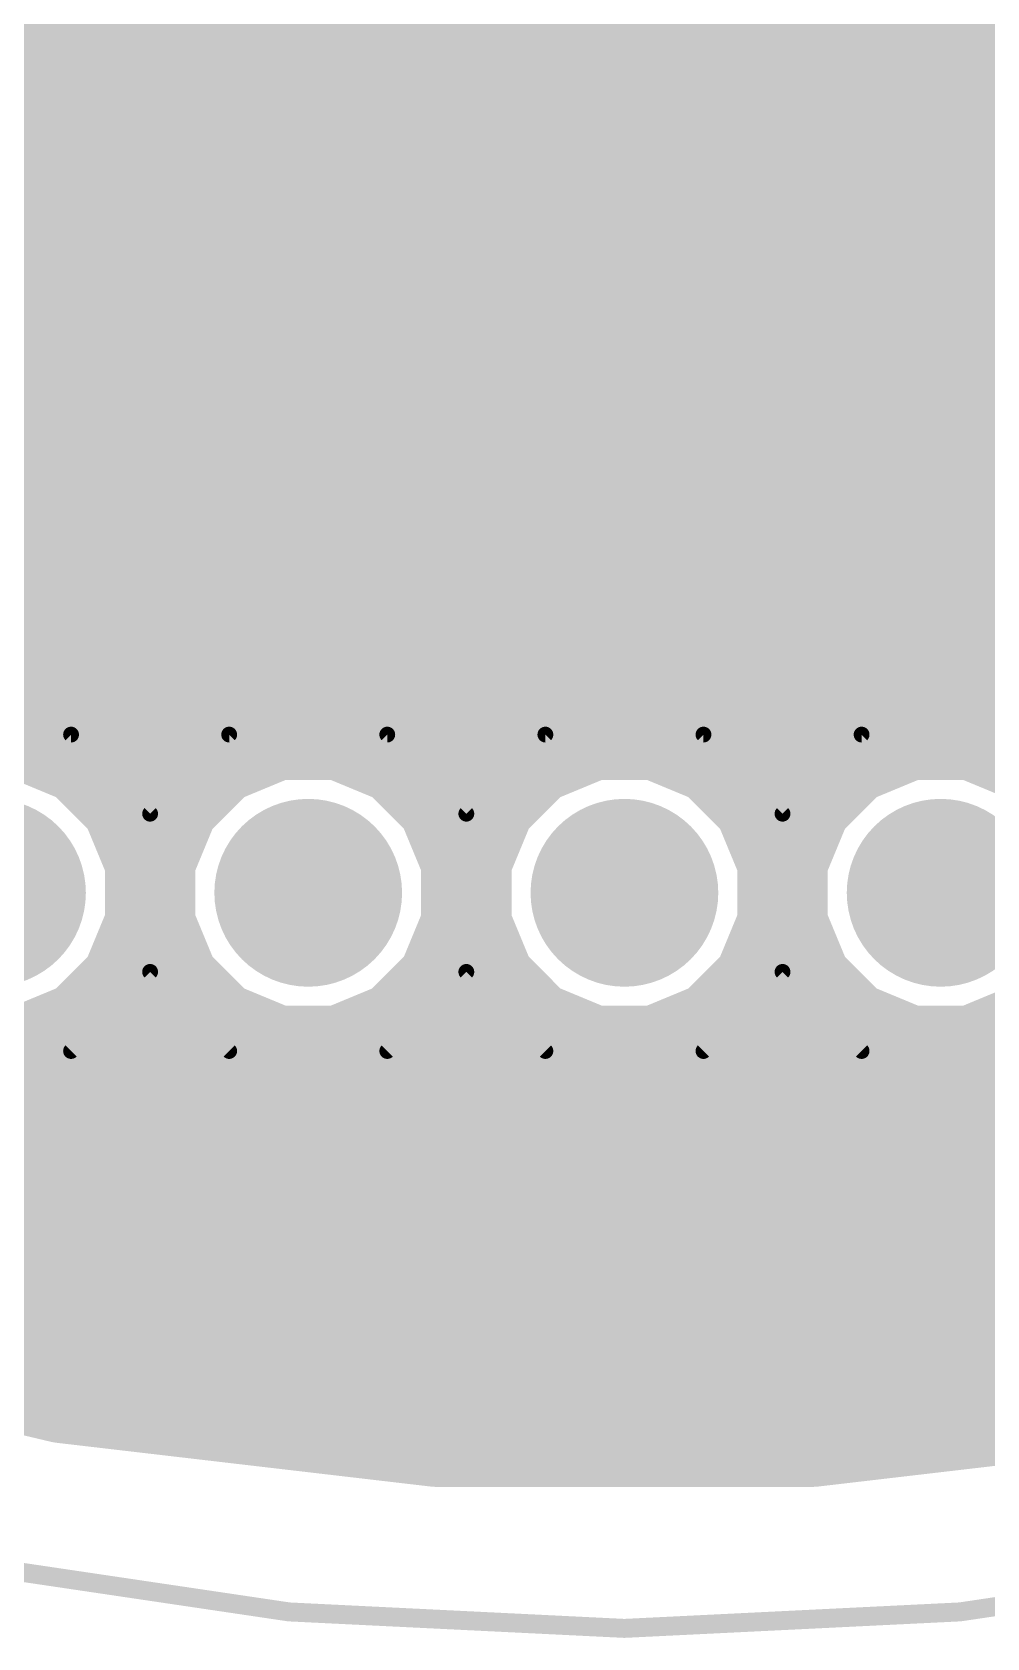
# Model space of a CAD drawing. Extents: x 30.8 to 86, y 18.1 to 73.3.
# Drawn here: x 53.66 to 61.33, y 18.15 to 31.04 of the extents above; entities that cross this region are included whole.
import ezdxf

# ---------------------------------------------------------------- set-up
doc = ezdxf.new("R2010")
doc.units = 0
for name, color, linetype in [('16', 132, 'CONTINUOUS'), ('17', 110, 'CONTINUOUS'), ('20', 31, 'CONTINUOUS'), ('21', 253, 'CONTINUOUS')]:
    doc.layers.add(name, color=color, linetype=linetype)

# ---------------------------------------------------------------- blocks, each defined once
blk = doc.blocks.new('ROUNDP')
at = {"const_width": 0.5}
blk.add_lwpolyline([(0, -0.25, 1), (0, 0.25, 1), (0, -0.25)], format="xyb", dxfattribs=at)

msp = doc.modelspace()

# ---------------------------------------------------------------- linework, layer by layer
at = {"layer": '16', "const_width": 0.6096}
for points in [[(53.1074, 31.0896), (66.2726, 31.0896)], [(50.196, 30.48), (79.556, 30.48)], [(53.1074, 29.8704), (66.2726, 29.8704)], [(53.2812, 29.2608), (66.0988, 29.2608)], [(53.1495, 28.6512), (66.2305, 28.6512)], [(52.4143, 28.0416), (66.9657, 28.0416)], [(53.0209, 27.432), (66.3591, 27.432)], [(53.2812, 26.8224), (66.0988, 26.8224)], [(53.1916, 26.2128), (66.1884, 26.2128)], [(52.6595, 25.6032), (66.7205, 25.6032)], [(53.5809, 25.3412), (53.0991, 25.3412)], [(54.0261, 25.1568), (53.5809, 25.3412)], [(55.6391, 25.3412), (55.1939, 25.1568)], [(56.1209, 25.3412), (55.6391, 25.3412)], [(56.5661, 25.1568), (56.1209, 25.3412)], [(58.1791, 25.3412), (57.7339, 25.1568)], [(58.6609, 25.3412), (58.1791, 25.3412)], [(59.1061, 25.1568), (58.6609, 25.3412)], [(60.7191, 25.3412), (60.2739, 25.1568)], [(61.2009, 25.3412), (60.7191, 25.3412)], [(61.6461, 25.1568), (61.2009, 25.3412)], [(54.3668, 24.8161), (54.0261, 25.1568)], [(55.1939, 25.1568), (54.8532, 24.8161)], [(56.9068, 24.8161), (56.5661, 25.1568)], [(57.7339, 25.1568), (57.3932, 24.8161)], [(59.4468, 24.8161), (59.1061, 25.1568)], [(60.2739, 25.1568), (59.9332, 24.8161)], [(54.1893, 24.9936), (55.0307, 24.9936)], [(56.7293, 24.9936), (57.5707, 24.9936)], [(59.2693, 24.9936), (60.1107, 24.9936)], [(54.5512, 24.3709), (54.3668, 24.8161)], [(54.8532, 24.8161), (54.6688, 24.3709)], [(57.0912, 24.3709), (56.9068, 24.8161)], [(57.3932, 24.8161), (57.2088, 24.3709)], [(59.6312, 24.3709), (59.4468, 24.8161)], [(59.9332, 24.8161), (59.7488, 24.3709)], [(54.5458, 24.384), (54.6742, 24.384)], [(54.5512, 23.8891), (54.5512, 24.3709)], [(54.6688, 24.3709), (54.6688, 23.8891)], [(57.0858, 24.384), (57.2142, 24.384)], [(57.0912, 23.8891), (57.0912, 24.3709)], [(57.2088, 24.3709), (57.2088, 23.8891)], [(59.6258, 24.384), (59.7542, 24.384)], [(59.6312, 23.8891), (59.6312, 24.3709)], [(59.7488, 24.3709), (59.7488, 23.8891)], [(54.3668, 23.4439), (54.5512, 23.8891)], [(54.6688, 23.8891), (54.8532, 23.4439)], [(56.9068, 23.4439), (57.0912, 23.8891)], [(57.2088, 23.8891), (57.3932, 23.4439)], [(59.4468, 23.4439), (59.6312, 23.8891)], [(59.7488, 23.8891), (59.9332, 23.4439)], [(54.5037, 23.7744), (54.7163, 23.7744)], [(57.0437, 23.7744), (57.2563, 23.7744)], [(59.5837, 23.7744), (59.7963, 23.7744)], [(54.0261, 23.1032), (54.3668, 23.4439)], [(54.8532, 23.4439), (55.1939, 23.1032)], [(56.5661, 23.1032), (56.9068, 23.4439)], [(57.3932, 23.4439), (57.7339, 23.1032)], [(59.1061, 23.1032), (59.4468, 23.4439)], [(59.9332, 23.4439), (60.2739, 23.1032)], [(54.0877, 23.1648), (55.1323, 23.1648)], [(56.6277, 23.1648), (57.6723, 23.1648)], [(59.1677, 23.1648), (60.2123, 23.1648)], [(53.5809, 22.9188), (54.0261, 23.1032)], [(55.1939, 23.1032), (55.6391, 22.9188)], [(56.1209, 22.9188), (56.5661, 23.1032)], [(57.7339, 23.1032), (58.1791, 22.9188)], [(58.6609, 22.9188), (59.1061, 23.1032)], [(60.2739, 23.1032), (60.7191, 22.9188)], [(61.2009, 22.9188), (61.6461, 23.1032)], [(53.0991, 22.9188), (53.5809, 22.9188)], [(55.6391, 22.9188), (56.1209, 22.9188)], [(58.1791, 22.9188), (58.6609, 22.9188)], [(60.7191, 22.9188), (61.2009, 22.9188)], [(46.4914, 22.5552), (70.3486, 22.5552)], [(47.7053, 21.9456), (69.1347, 21.9456)], [(49.2367, 21.336), (67.6033, 21.336)], [(50.9115, 20.7264), (65.9285, 20.7264)], [(53.888, 20.018), (50.9349, 20.7179)], [(53.4711, 20.1168), (63.3689, 20.1168)], [(56.9025, 19.6656), (53.888, 20.018)], [(62.952, 20.018), (59.9375, 19.6656)], [(59.9375, 19.6656), (56.9025, 19.6656)]]:
    msp.add_lwpolyline(points, dxfattribs=at)
at = {"layer": '16', "const_width": 0.3048}
for points in [[(53.6392, 25.482, 1), (53.5226, 25.2004)], [(53.5809, 25.1888, 1), (53.5809, 25.4936)], [(55.6391, 25.4936, 1), (55.6391, 25.1888)], [(55.6974, 25.2004, 1), (55.5808, 25.482)], [(56.1792, 25.482, 1), (56.0626, 25.2004)], [(56.1209, 25.1888, 1), (56.1209, 25.4936)], [(58.1791, 25.4936, 1), (58.1791, 25.1888)], [(58.2374, 25.2004, 1), (58.1208, 25.482)], [(58.7192, 25.482, 1), (58.6026, 25.2004)], [(58.6609, 25.1888, 1), (58.6609, 25.4936)], [(60.7191, 25.4936, 1), (60.7191, 25.1888)], [(60.7774, 25.2004, 1), (60.6608, 25.482)], [(61.2592, 25.482, 1), (61.1426, 25.2004)], [(61.2009, 25.1888, 1), (61.2009, 25.4936)], [(54.1339, 25.2646, 1), (53.9183, 25.049)], [(53.9678, 25.016, 1), (54.0844, 25.2976)], [(55.1356, 25.2976, 1), (55.2522, 25.016)], [(55.3017, 25.049, 1), (55.0861, 25.2646)], [(56.6739, 25.2646, 1), (56.4583, 25.049)], [(56.5078, 25.016, 1), (56.6244, 25.2976)], [(57.6756, 25.2976, 1), (57.7922, 25.016)], [(57.8417, 25.049, 1), (57.6261, 25.2646)], [(59.2139, 25.2646, 1), (58.9983, 25.049)], [(59.0478, 25.016, 1), (59.1644, 25.2976)], [(60.2156, 25.2976, 1), (60.3322, 25.016)], [(60.3817, 25.049, 1), (60.1661, 25.2646)], [(54.1893, 25.146, 1), (54.1893, 24.8412)], [(55.0307, 24.8412, 1), (55.0307, 25.146)], [(56.7293, 25.146, 1), (56.7293, 24.8412)], [(57.5707, 24.8412, 1), (57.5707, 25.146)], [(59.2693, 25.146, 1), (59.2693, 24.8412)], [(60.1107, 24.8412, 1), (60.1107, 25.146)], [(54.5076, 24.8744, 1), (54.226, 24.7578)], [(54.259, 24.7083, 1), (54.4746, 24.9239)], [(54.7454, 24.9239, 1), (54.961, 24.7083)], [(54.994, 24.7578, 1), (54.7124, 24.8744)], [(57.0476, 24.8744, 1), (56.766, 24.7578)], [(56.799, 24.7083, 1), (57.0146, 24.9239)], [(57.2854, 24.9239, 1), (57.501, 24.7083)], [(57.534, 24.7578, 1), (57.2524, 24.8744)], [(59.5876, 24.8744, 1), (59.306, 24.7578)], [(59.339, 24.7083, 1), (59.5546, 24.9239)], [(59.8254, 24.9239, 1), (60.041, 24.7083)], [(60.074, 24.7578, 1), (59.7924, 24.8744)], [(54.5458, 24.5364, 1), (54.5458, 24.2316)], [(54.7036, 24.3709, 1), (54.3988, 24.3709)], [(54.8212, 24.3709, 1), (54.5164, 24.3709)], [(54.6742, 24.2316, 1), (54.6742, 24.5364)], [(57.0858, 24.5364, 1), (57.0858, 24.2316)], [(57.2436, 24.3709, 1), (56.9388, 24.3709)], [(57.3612, 24.3709, 1), (57.0564, 24.3709)], [(57.2142, 24.2316, 1), (57.2142, 24.5364)], [(59.6258, 24.5364, 1), (59.6258, 24.2316)], [(59.7836, 24.3709, 1), (59.4788, 24.3709)], [(59.9012, 24.3709, 1), (59.5964, 24.3709)], [(59.7542, 24.2316, 1), (59.7542, 24.5364)], [(54.4104, 24.3126, 1), (54.692, 24.4292)], [(54.528, 24.4292, 1), (54.8096, 24.3126)], [(56.9504, 24.3126, 1), (57.232, 24.4292)], [(57.068, 24.4292, 1), (57.3496, 24.3126)], [(59.4904, 24.3126, 1), (59.772, 24.4292)], [(59.608, 24.4292, 1), (59.8896, 24.3126)], [(54.692, 23.8308, 1), (54.4104, 23.9474)], [(54.8096, 23.9474, 1), (54.528, 23.8308)], [(57.232, 23.8308, 1), (56.9504, 23.9474)], [(57.3496, 23.9474, 1), (57.068, 23.8308)], [(59.772, 23.8308, 1), (59.4904, 23.9474)], [(59.8896, 23.9474, 1), (59.608, 23.8308)], [(54.5037, 23.9268, 1), (54.5037, 23.622)], [(54.3988, 23.8891, 1), (54.7036, 23.8891)], [(54.5164, 23.8891, 1), (54.8212, 23.8891)], [(54.7163, 23.622, 1), (54.7163, 23.9268)], [(57.0437, 23.9268, 1), (57.0437, 23.622)], [(56.9388, 23.8891, 1), (57.2436, 23.8891)], [(57.0564, 23.8891, 1), (57.3612, 23.8891)], [(57.2563, 23.622, 1), (57.2563, 23.9268)], [(59.5837, 23.9268, 1), (59.5837, 23.622)], [(59.4788, 23.8891, 1), (59.7836, 23.8891)], [(59.5964, 23.8891, 1), (59.9012, 23.8891)], [(59.7963, 23.622, 1), (59.7963, 23.9268)], [(54.4746, 23.3361, 1), (54.259, 23.5517)], [(54.961, 23.5517, 1), (54.7454, 23.3361)], [(57.0146, 23.3361, 1), (56.799, 23.5517)], [(57.501, 23.5517, 1), (57.2854, 23.3361)], [(59.5546, 23.3361, 1), (59.339, 23.5517)], [(60.041, 23.5517, 1), (59.8254, 23.3361)], [(54.226, 23.5022, 1), (54.5076, 23.3856)], [(54.7124, 23.3856, 1), (54.994, 23.5022)], [(56.766, 23.5022, 1), (57.0476, 23.3856)], [(57.2524, 23.3856, 1), (57.534, 23.5022)], [(59.306, 23.5022, 1), (59.5876, 23.3856)], [(59.7924, 23.3856, 1), (60.074, 23.5022)], [(54.0877, 23.3172, 1), (54.0877, 23.0124)], [(55.1323, 23.0124, 1), (55.1323, 23.3172)], [(56.6277, 23.3172, 1), (56.6277, 23.0124)], [(57.6723, 23.0124, 1), (57.6723, 23.3172)], [(59.1677, 23.3172, 1), (59.1677, 23.0124)], [(60.2123, 23.0124, 1), (60.2123, 23.3172)], [(53.9183, 23.211, 1), (54.1339, 22.9954)], [(54.0844, 22.9624, 1), (53.9678, 23.244)], [(55.2522, 23.244, 1), (55.1356, 22.9624)], [(55.0861, 22.9954, 1), (55.3017, 23.211)], [(56.4583, 23.211, 1), (56.6739, 22.9954)], [(56.6244, 22.9624, 1), (56.5078, 23.244)], [(57.7922, 23.244, 1), (57.6756, 22.9624)], [(57.6261, 22.9954, 1), (57.8417, 23.211)], [(58.9983, 23.211, 1), (59.2139, 22.9954)], [(59.1644, 22.9624, 1), (59.0478, 23.244)], [(60.3322, 23.244, 1), (60.2156, 22.9624)], [(60.1661, 22.9954, 1), (60.3817, 23.211)], [(53.5226, 23.0596, 1), (53.6392, 22.778)], [(53.5809, 22.7664, 1), (53.5809, 23.0712)], [(55.6391, 23.0712, 1), (55.6391, 22.7664)], [(55.5808, 22.778, 1), (55.6974, 23.0596)], [(56.0626, 23.0596, 1), (56.1792, 22.778)], [(56.1209, 22.7664, 1), (56.1209, 23.0712)], [(58.1791, 23.0712, 1), (58.1791, 22.7664)], [(58.1208, 22.778, 1), (58.2374, 23.0596)], [(58.6026, 23.0596, 1), (58.7192, 22.778)], [(58.6609, 22.7664, 1), (58.6609, 23.0712)], [(60.7191, 23.0712, 1), (60.7191, 22.7664)], [(60.6608, 22.778, 1), (60.7774, 23.0596)], [(61.1426, 23.0596, 1), (61.2592, 22.778)], [(61.2009, 22.7664, 1), (61.2009, 23.0712)], [(53.9057, 20.1694, 1), (53.8704, 19.8666)], [(53.8529, 19.8697, 1), (53.9232, 20.1663)], [(56.9025, 19.818, 1), (56.9025, 19.5132)], [(56.8848, 19.5143, 1), (56.9202, 19.817)], [(59.9198, 19.817, 1), (59.9552, 19.5143)], [(59.9375, 19.5132, 1), (59.9375, 19.818)]]:
    msp.add_lwpolyline(points, format="xyb", dxfattribs=at)
at = {"layer": '20', "const_width": 0.1524}
msp.add_lwpolyline([(58.42, 18.2245, 1), (58.42, 73.2155, 1), (58.42, 18.2245)], format="xyb", dxfattribs=at)
at = {"layer": '21', "const_width": 0.127}
for points in [[(53.975, 25.4), (52.705, 25.4)], [(54.61, 24.765), (53.975, 25.4)], [(55.245, 25.4), (54.61, 24.765)], [(56.515, 25.4), (55.245, 25.4)], [(57.15, 24.765), (56.515, 25.4)], [(57.785, 25.4), (57.15, 24.765)], [(59.055, 25.4), (57.785, 25.4)], [(59.69, 24.765), (59.055, 25.4)], [(60.325, 25.4), (59.69, 24.765)], [(61.595, 25.4), (60.325, 25.4)], [(53.975, 22.86), (54.61, 23.495)], [(54.61, 23.495), (55.245, 22.86)], [(56.515, 22.86), (57.15, 23.495)], [(57.15, 23.495), (57.785, 22.86)], [(59.055, 22.86), (59.69, 23.495)], [(59.69, 23.495), (60.325, 22.86)], [(50.8, 22.86), (68.58, 22.86)]]:
    msp.add_lwpolyline(points, dxfattribs=at)
at = {"layer": '21', "const_width": 0.0635}
for points in [[(53.9975, 25.4225, 1), (53.9525, 25.3775)], [(53.975, 25.3683, 1), (53.975, 25.4318)], [(55.245, 25.4318, 1), (55.245, 25.3683)], [(55.2675, 25.3775, 1), (55.2225, 25.4225)], [(56.5375, 25.4225, 1), (56.4925, 25.3775)], [(56.515, 25.3683, 1), (56.515, 25.4318)], [(57.785, 25.4318, 1), (57.785, 25.3683)], [(57.8075, 25.3775, 1), (57.7625, 25.4225)], [(59.0775, 25.4225, 1), (59.0325, 25.3775)], [(59.055, 25.3683, 1), (59.055, 25.4318)], [(60.325, 25.4318, 1), (60.325, 25.3683)], [(60.3475, 25.3775, 1), (60.3025, 25.4225)], [(54.5875, 24.7875, 1), (54.6325, 24.7425)], [(54.5875, 24.7425, 1), (54.6325, 24.7875)], [(57.1275, 24.7875, 1), (57.1725, 24.7425)], [(57.1275, 24.7425, 1), (57.1725, 24.7875)], [(59.6675, 24.7875, 1), (59.7125, 24.7425)], [(59.6675, 24.7425, 1), (59.7125, 24.7875)], [(54.6325, 23.5175, 1), (54.5875, 23.4725)], [(54.6325, 23.4725, 1), (54.5875, 23.5175)], [(57.1725, 23.5175, 1), (57.1275, 23.4725)], [(57.1725, 23.4725, 1), (57.1275, 23.5175)], [(59.7125, 23.5175, 1), (59.6675, 23.4725)], [(59.7125, 23.4725, 1), (59.6675, 23.5175)], [(53.9525, 22.8825, 1), (53.9975, 22.8375)], [(55.2225, 22.8375, 1), (55.2675, 22.8825)], [(56.4925, 22.8825, 1), (56.5375, 22.8375)], [(57.7625, 22.8375, 1), (57.8075, 22.8825)], [(59.0325, 22.8825, 1), (59.0775, 22.8375)], [(60.3025, 22.8375, 1), (60.3475, 22.8825)]]:
    msp.add_lwpolyline(points, format="xyb", dxfattribs=at)

# ---------------------------------------------------------------- block references
at = {"layer": '17', "xscale": 1.508, "yscale": 1.508, "rotation": 90}
for p in [(53.34, 24.13), (53.34, 24.13), (55.88, 24.13), (55.88, 24.13), (58.42, 24.13), (58.42, 24.13), (60.96, 24.13), (60.96, 24.13)]:
    msp.add_blockref('ROUNDP', p, dxfattribs=at)

doc.saveas('drawing.dxf')
